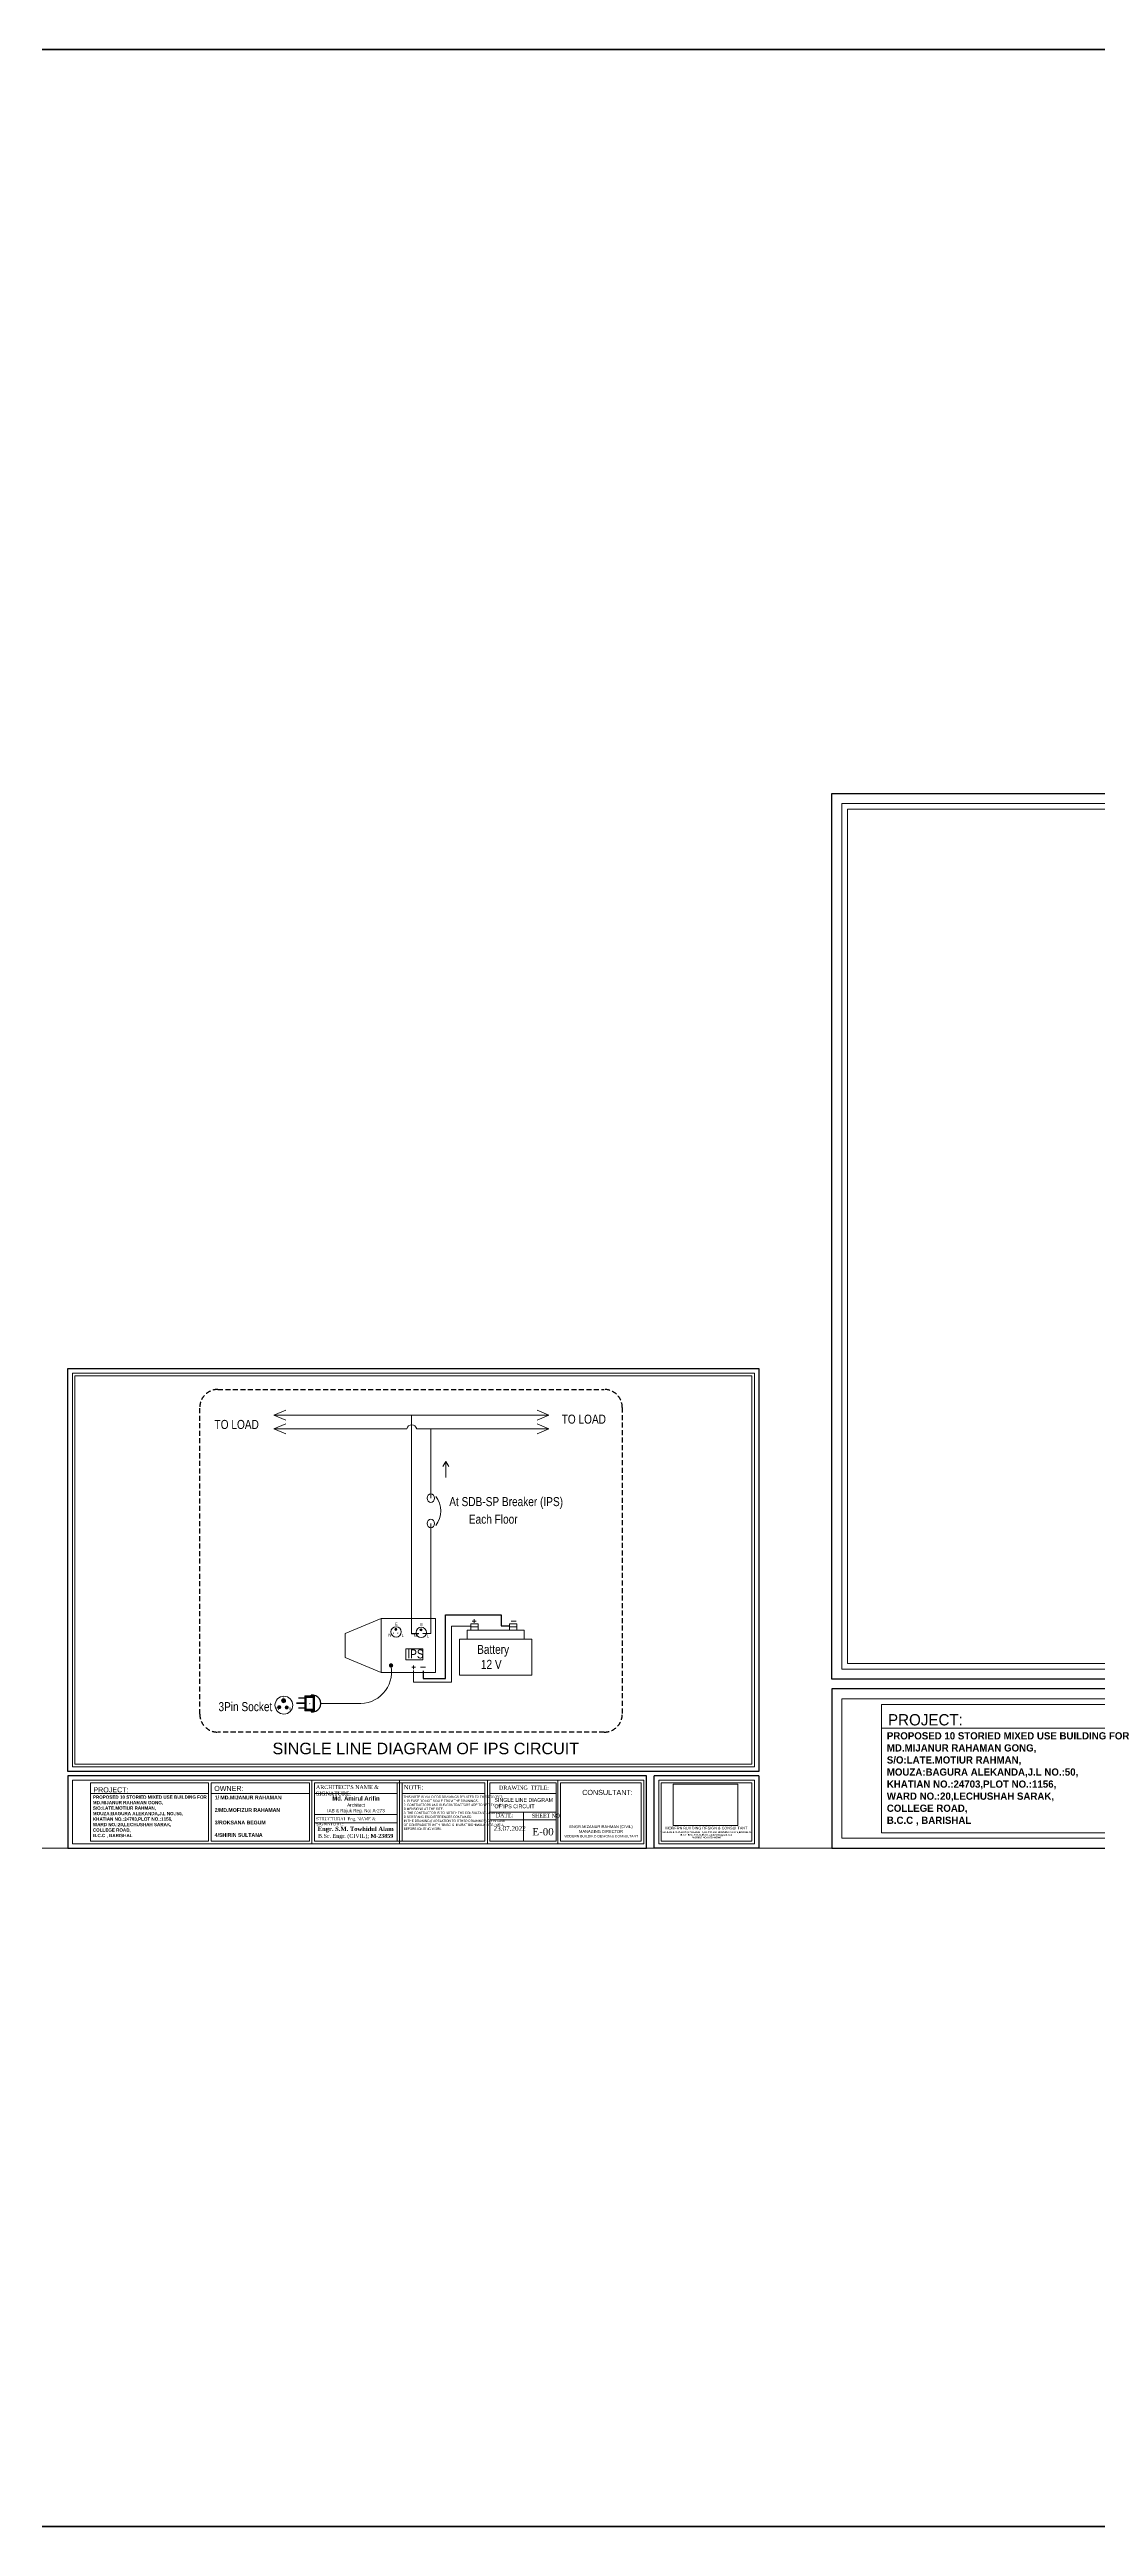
# Model space of a CAD drawing. Header units: inches. Extents: x 109699 to 44449955, y -10987 to 15824140.
# Drawn here: x 224872 to 226962, y -5921 to -982 of the extents above; entities that cross this region are included whole.
import ezdxf

# ---------------------------------------------------------------- set-up
doc = ezdxf.new("R2010")
doc.units = ezdxf.units.IN
doc.header["$LTSCALE"] = 5
doc.header["$MEASUREMENT"] = 0
doc.linetypes.add('CENTER', pattern=[2, 1.25, -0.25, 0.25, -0.25])
doc.linetypes.add('DASHED2', pattern=[0.375, 0.25, -0.125])
doc.layers.get('0').update_dxf_attribs({"color": 123})
doc.layers.get('Defpoints').update_dxf_attribs({"lineweight": 5})
for name, color, linetype, lineweight in [('@NORMAL', 7, 'Continuous', 5), ('E-MCCB', 5, 'Continuous', 13), ('IPS', 200, 'CENTER', 13), ('leter', 140, 'Continuous', 13), ('LIne  Elec', 1, 'CENTER', 13), ('Nutral', 250, 'CENTER', 13), ('Text', 7, 'Continuous', 0), ('WALL-1', 8, 'Continuous', 9)]:
    doc.layers.add(name, color=color, linetype=linetype, lineweight=lineweight)
doc.layers.add('illustr-FURNITURE', color=34, linetype='Continuous')
doc.styles.add('ARIAL', font='arial.ttf', dxfattribs={"width": 0.8, "height": 48})
doc.styles.add('box text', font='arial.ttf')
doc.styles.add('SH-T2', font='times.ttf')
doc.styles.get("Standard").update_dxf_attribs({"font": 'times.ttf'})
doc.styles.add('STYLE5', font='swissl.ttf')
picture_1 = doc.add_image_def('image1.png', size_in_pixel=(745, 477))

# ---------------------------------------------------------------- blocks, each defined once
blk = doc.blocks.new('zxczxczxcz')
at = {"layer": '@NORMAL'}
for points in [[(177327.5, -15450.1), (175295.2, -15450.1), (175295.2, -14276.8), (177327.5, -14276.8)], [(177319.9, -15442.5), (175302.8, -15442.5), (175302.8, -14284.5), (177319.9, -14284.5)]]:
    blk.add_lwpolyline(points, close=True, dxfattribs=at)
at = {"layer": 'Text'}
for p, q in [((175700.4, -15497.8), (175700.4, -15671.6)), ((175709, -15497.8), (176001.6, -15497.8)), ((175709, -15497.8), (175709, -15671.6)), ((176001.6, -15497.8), (176001.6, -15671.6)), ((176001.6, -15671.6), (176001.6, -15497.8)), ((176008.4, -15679.2), (176008.4, -15490.2)), ((176016.1, -15671.6), (176016.1, -15497.8)), ((176262.5, -15497.8), (176262.5, -15671.6)), ((176270.1, -15490.2), (176270.1, -15679.2)), ((176277.8, -15497.8), (176277.8, -15671.6)), ((176524.2, -15497.8), (176524.2, -15671.6)), ((176531.8, -15490.2), (176531.8, -15679.2)), ((176539.5, -15497.8), (176539.5, -15671.6)), ((176742, -15490.2), (176997.7, -15490.2)), ((176742, -15679.2), (176742, -15490.2)), ((176749.6, -15497.8), (176990.1, -15497.8)), ((176749.6, -15671.6), (176749.6, -15497.8)), ((176990.1, -15497.8), (176990.1, -15671.6)), ((176997.7, -15490.2), (176997.7, -15679.2)), ((177042.2, -15490.2), (177327.5, -15490.2)), ((177042.2, -15679.2), (177042.2, -15490.2)), ((177049.8, -15497.8), (177319.9, -15497.8)), ((177049.8, -15671.6), (177049.8, -15497.8)), ((177319.9, -15497.8), (177319.9, -15671.6)), ((177327.5, -15490.2), (177327.5, -15679.2)), ((177340.9, -15692.6), (177340.9, -15476.8)), ((177340.9, -15692.6), (177340.9, -15476.8)), ((175349, -15529.9), (175700.4, -15529.9)), ((175709, -15529.9), (176001.6, -15529.9)), ((176016.1, -15529.9), (176262.5, -15529.9)), ((176277.8, -15529.9), (176524.2, -15529.9)), ((176539.5, -15529.9), (176737.2, -15529.9)), ((176016.1, -15592.4), (176262.5, -15592.4)), ((176539.5, -15584.7), (176737.2, -15584.7)), ((176539.5, -15607.6), (176737.2, -15607.6)), ((176639.5, -15584.7), (176639.5, -15671.6)), ((176016.1, -15616.8), (176262.5, -15616.8)), ((176990.1, -15671.6), (176749.6, -15671.6)), ((177319.9, -15671.6), (177049.8, -15671.6)), ((176997.7, -15679.2), (176742, -15679.2)), ((177327.5, -15679.2), (177042.2, -15679.2))]:
    blk.add_line(p, q, dxfattribs=at)
at = {"layer": 'Text', "lineweight": 30}
for p, q in [((177028.8, -15692.6), (177028.8, -15476.8)), ((177340.9, -15476.8), (177028.8, -15476.8)), ((177340.9, -15476.8), (177340.9, -15692.6)), ((177340.9, -15692.6), (177028.8, -15692.6))]:
    blk.add_line(p, q, dxfattribs=at)
blk.add_lwpolyline([(177005.9, -15476.8), (175281.8, -15476.8), (175281.8, -15692.6), (177005.9, -15692.6)], close=True, dxfattribs=at)
at = {"layer": 'Text'}
blk.add_lwpolyline([(176997.7, -15490.2), (175295.2, -15490.2), (175295.2, -15679.2), (176997.7, -15679.2)], close=True, dxfattribs=at)
for points in [[(175700.4, -15497.8), (175349, -15497.8), (175349, -15671.6), (175700.4, -15671.6)], [(176001.6, -15497.8), (175709, -15497.8)], [(176524.2, -15497.8), (176016.1, -15497.8)], [(176539.5, -15671.6), (176737.2, -15671.6), (176737.2, -15497.8), (176539.5, -15497.8)], [(175709, -15671.6), (176001.6, -15671.6)], [(176016.1, -15671.6), (176524.2, -15671.6)]]:
    blk.add_lwpolyline(points, dxfattribs=at)
at = {"layer": 'WALL-1', "lineweight": 30}
blk.add_line((177340.9, -14263.5), (177340.9, -15463.5), dxfattribs=at)
blk.add_lwpolyline([(177340.9, -15463.5), (175281.8, -15463.5), (175281.8, -14263.5), (177340.9, -14263.5)], close=True, dxfattribs=at)
at = {"layer": 'leter', "insert": (177184.4, -15628.6), "char_height": 3.9766, "width": 400.68, "attachment_point": 2}
blk.add_mtext('{\\fFranklin Gothic Medium|b0|i0|c0|p34;\\H2.066x;\\C5;MODERN BUILDING DESIGN & CONSULTANT\\H1.2x; \\C256; \\P\\fTimes New Roman|b1|i0|c0|p18;\\H0.4899x;\\C7;TALUKDER MANSION,5/7,BLOCK -A,RUPATOLI HOUSING STATE,BARISHAL.\\PB.C.C REG. NO:35,MAIL:mbdc333@gmail.com\\PMOBILE NO:01731443090\\P\\fFranklin Gothic Medium|b0|i0|c0|p34;\\H0.8231x;\\C256;                             }', dxfattribs=at)
at = {"layer": 'Text'}
for s, insert, char_height, width, attachment_point in [('{\\fFranklin Gothic Medium|b0|i0|c0|p34;\\C1;OWNER:}', (175717.8, -15506.8), 15.338, 414.227, 1), ("{\\C1;ARCHITECT'S NAME & SIGNATURE:}", (176020.9, -15504.7, 29.8), 11.609, 235.441, 1), ('{\\C1;NOTE:}', (176282.6, -15504.7, 29.8), 12.899, 235.441, 1), ('{\\C1;DRAWING  TITLE:}', (176566.4, -15506.4, -14.9), 11.609, 235.441, 1), ('\\pt35.29515;{\\fCentury Gothic|b1|i0|c0|p34;PROPOSED 10 STORIED MIXED USE BUILDING FOR \\PMD.MIJANUR RAHAMAN GONG,\\PS/O:LATE.MOTIUR RAHMAN, \\PMOUZA:BAGURA ALEKANDA,J.L NO.:50,\\PKHATIAN NO.:24703,PLOT NO.:1156,\\PWARD NO.:20,LECHUSHAH SARAK,\\P\\pt67.08058;COLLEGE ROAD, \\PB.C.C , BARISHAL }', (175356.2, -15535.4), 9.808, 458.165, 1), ('{\\fFranklin Gothic Medium Cond|b0|i0|c0|p34;\\C1;PROJECT:}', (175357.8, -15510.9, 91), 15.338, 414.227, 1), ('{\\fArial Narrow|b1|i0|c0|p34;Md. Amirul Arifin\\P\\fArial Narrow|b0|i0|c0|p34;\\H0.7794x;Architect\\PIAB & Rajuk Reg. No: A-273\\fCentury Gothic|b0|i0|c0|p34;\\L\\P\\H1.283x;\\l \\P\\fFranklin Gothic Medium|b0|i0|c0|p34; \\fFranklin Gothic Book|b0|i0|c0|p34;\\H0.6173x;  \\fFranklin Gothic Medium|b0|i0|c0|p34;\\H1.62x; \\fFranklin Gothic Book|b0|i0|c0|p34;\\H0.6173x; \\fFranklin Gothic Medium|b0|i0|c0|p34;\\H1.62x;                                                                                       }', (176140.3, -15537.7), 12.7553, 248.971, 2), ('{\\fFranklin Gothic Medium|b0|i0|c0|p34;\\C1;CONSULTANT:}', (176814.3, -15518.7, 279.5), 15.479, 414.227, 1), ('{\\C1;STRUCTURAL Eng. NAME & SIGNATURE:}', (176021.3, -15600.8, 29.8), 9.029, 235.441, 1), ('\\pi-34.83833,l34.83833,t34.83833;{\\W0.9;\\C1;DATE:}', (176557, -15588.9, -14.9), 11.609, 235.441, 1), ('\\pi-34.83833,l34.83833,t34.83833;{\\W0.9;\\C1;SHEET NO}', (176664.3, -15589.8, -14.9), 11.609, 235.441, 1), ('{\\fTimes New Roman|b1|i0|c0|p18; Engr. S.M. Towhidul Alam\\P\\fTimes New Roman|b0|i0|c0|p18; \\H0.9205x;B.Sc. Engr. (CIVIL); \\fTimes New Roman|b1|i0|c0|p18;M-23859}', (176136.8, -15628.7, -14.9), 12.7553, 248.971, 2), ('\\pi-191.13542,l191.13542,t191.13542;23.07.2022', (176550.3, -15626.7, -14.9), 13.931, 375.033, 1), ('{\\fFranklin Gothic Medium|b0|i0|c0|p34;\\C0;ENGR.MIZANUR RAHMAN (CIVIL)\\PMANAGING DIRECTOR\\P\\H0.8571x;MODERN BUILDING DESIGN & CONSULTANT}', (176870.4, -15624.1, -11.9), 8.668, 331.382, 2)]:
    blk.add_mtext(s, dxfattribs=dict(at, insert=insert, char_height=char_height, width=width, attachment_point=attachment_point))
at = {"layer": 'Text', "linetype": 'Continuous', "insert": (175719.2, -15536.1), "char_height": 11.145, "width": 329.404, "attachment_point": 1, "style": 'SH-T2'}
blk.add_mtext('\\pt76.20062;{\\fCentury Gothic|b1|i0|c0|p34;1/ MD.MIJANUR RAHAMAN \\P\\P2/MD.MOFIZUR RAHAMAN\\P \\P3/ROKSANA BEGUM\\P\\P4/SHIRIN SULTANA}', dxfattribs=at)
at = {"layer": 'Text', "insert": (176282.3, -15536.2, -14.9), "char_height": 7.1387, "width": 248.98, "attachment_point": 1, "style": 'box text'}
blk.add_mtext("{\\fArial Narrow|b0|i0|c0|p34;\\W0.9;THIS NOTE IS VALID FOR DRAWINGS RELATED TO THIS PROJECT:\\P1. PLEASE DO NOT SCALE FROM THE DRAWINGS.\\P2. CONTRACTORS AND SUB-CONTRACTORS ARE TO VERIFY    ALL DIMENSIONS AT THE SITE.\\P3. THE CONTRACTOR IS TO NOTIFY THE CONSULTANT ABOUT ANY DISCREPANCIES/ DIFFERENCES CONTAINED\\PIN THE DRAWING (IN RELATION TO OTHER DRAWINGS) OR IN CASE OF CONTRADICTS WITH  'BNBC' & 'IMARAT BIDHIMALA, 2008'; WELL BEFORE IGNITING WORK.}", dxfattribs=at)
at = {"layer": '@NORMAL', "color": 0}
image = blk.add_image(picture_1, insert=(177085.8, -15624.9), size_in_units=(191.9, 122.8), rotation=0, dxfattribs=dict(at, brightness=35, contrast=59))
image.dxf.flags = 7

msp = doc.modelspace()

# ---------------------------------------------------------------- hatches: boundary and pattern name
at = {"layer": 'IPS', "linetype": 'ByBlock', "ltscale": 0.5}
for points in [[(225559.2, -4139.7, 1), (225556.9, -4139.7, 1)], [(225565.3, -4132.4, 1), (225560.7, -4132.4, 1)], [(225567.9, -4139.7, 1), (225565.6, -4139.7, 1)], [(225609.5, -4140.6, 1), (225607.2, -4140.6, 1)], [(225615.5, -4133.3, 1), (225611, -4133.3, 1)], [(225618.2, -4140.6, 1), (225615.9, -4140.6, 1)], [(225557.7, -4204.3, 1), (225549.1, -4204.3, 1)], [(225334.5, -4287.5, 1), (225326.6, -4287.5, 1)], [(225332.6, -4287.4, 1), (225328.6, -4287.4, 1)], [(225343, -4274.7, 1), (225335.2, -4274.7, 1)], [(225349.4, -4288.1, 1), (225341.5, -4288.1, 1)], [(225347.7, -4287.4, 1), (225343.7, -4287.4, 1)], [(225392.8, -4280.5, 1), (225390.5, -4280.5, 1)]]:
    msp.add_hatch(color=256, dxfattribs=at).paths.add_polyline_path(points)
h = msp.add_hatch(color=256, dxfattribs=at)
h.paths.add_polyline_path([(225381.4, -4265.2), (225381.4, -4294.6), (225401.1, -4294.6), (225401.1, -4265.2)])
h.paths.add_polyline_path([(225384.4, -4268.2), (225384.4, -4291.6), (225398.1, -4291.6), (225398.1, -4268.2)], flags=16)

# ---------------------------------------------------------------- linework, layer by layer
at = {"linetype": 'DASHED2', "lineweight": 25, "ltscale": 8}
msp.add_lwpolyline([(225208, -3653.9), (225978.6, -3653.9, -0.414214), (226014.6, -3689.9), (226014.6, -4301.3, -0.414214), (225978.6, -4337.3), (225208, -4337.3, -0.414214), (225172, -4301.3), (225172, -3689.9, -0.414214)], format="xyb", close=True, dxfattribs=at)
at = {"layer": 'Defpoints', "ltscale": 0.5}
msp.add_ray((184484.9, -4568.8), (1, 0), dxfattribs=at)
at = {"layer": 'E-MCCB', "extrusion": (0, 0, -1)}
for centre in [(225632.7, -3870.8), (225632.7, -3921.3), (225632.7, -3921.3)]:
    msp.add_ellipse(centre, major_axis=(0, 8.43), ratio=0.8736, dxfattribs=at)
msp.add_ellipse((225616.1, -3896.1), major_axis=(0, 41.9), ratio=0.8736, start_param=0.810857, end_param=2.330736, dxfattribs=at)
msp.add_ellipse((225616.1, -3896.1), major_axis=(0, 41.9), ratio=0.8736, start_param=0.810857, end_param=2.330736, dxfattribs=at)
at = {"layer": 'illustr-FURNITURE', "color": 114, "lineweight": 35, "ltscale": 0.5, "true_color": 0x139b48}
msp.add_lwpolyline([(183869.3, -981.8), (229993.2, -981.8), (229993.2, -5921.4), (183869.3, -5921.4)], close=True, dxfattribs=at)
at = {"layer": 'IPS', "linetype": 'ByBlock', "ltscale": 0.5}
for p, q in [((225632.7, -3732.3), (225632.7, -3732.3)), ((225462, -4140.5), (225534, -4110.5)), ((225462, -4188.5), (225462, -4140.5)), ((225534, -4110.5), (225642, -4110.5)), ((225534, -4218.5), (225534, -4110.5)), ((225534, -4110.5), (225534, -4110.5)), ((225642, -4110.5), (225642, -4218.5)), ((225705, -4133.8), (225819, -4133.8)), ((225705, -4151.8), (225705, -4133.8)), ((225712.8, -4133.7), (225712.8, -4121.1)), ((225712.8, -4121.1), (225727.2, -4121.1)), ((225712.8, -4127.4), (225727.2, -4127.4)), ((225715.5, -4115.7), (225722.9, -4115.7)), ((225719.2, -4115.7), (225719.2, -4112)), ((225719.2, -4115.7), (225719.2, -4119.5)), ((225727.2, -4121.1), (225727.2, -4133.7)), ((225789.9, -4133.7), (225789.9, -4121.2)), ((225789.9, -4121.2), (225804.3, -4121.2)), ((225789.9, -4127.4), (225804.3, -4127.5)), ((225793, -4116.2), (225803, -4116.2)), ((225804.3, -4121.2), (225804.3, -4133.8)), ((225819, -4133.8), (225819, -4151.8)), ((225462, -4188.5), (225534, -4218.5)), ((225690, -4151.8), (225834, -4151.8)), ((225690, -4223.8), (225690, -4151.8)), ((225834, -4151.8), (225834, -4223.8)), ((225642, -4218.5), (225534, -4218.5)), ((225594.7, -4207.8), (225602.2, -4207.8)), ((225598.4, -4207.8), (225598.4, -4204.1)), ((225598.4, -4207.8), (225598.4, -4211.6)), ((225612, -4207.7), (225622, -4207.7)), ((225834, -4223.8), (225690, -4223.8)), ((225381.4, -4265.2), (225381.4, -4294.6)), ((225381.4, -4265.2), (225401.1, -4265.2)), ((225381.4, -4294.6), (225401.1, -4294.6)), ((225384.4, -4268.2), (225384.4, -4291.6)), ((225384.4, -4268.2), (225398.1, -4268.2)), ((225384.4, -4291.6), (225398.1, -4291.6)), ((225398.1, -4291.6), (225398.1, -4268.2)), ((225401.1, -4294.6), (225401.1, -4265.2))]:
    msp.add_line(p, q, dxfattribs=at)
at = {"layer": 'IPS', "linetype": 'ByBlock', "lineweight": 40, "ltscale": 0.5}
msp.add_line((225381.4, -4279.3), (225364.9, -4279.3), dxfattribs=at)
at = {"layer": 'IPS', "linetype": 'ByBlock', "lineweight": 25, "ltscale": 0.5}
for p, q in [((225381.4, -4269.5), (225368.7, -4269.5)), ((225381.3, -4289.6), (225368.8, -4289.6))]:
    msp.add_line(p, q, dxfattribs=at)
at = {"layer": 'IPS', "linetype": 'ByBlock', "lineweight": 30, "ltscale": 0.5}
for p, q in [((225394, -4266), (225394, -4263.5)), ((225394.2, -4293.5), (225394.2, -4296.9))]:
    msp.add_line(p, q, dxfattribs=at)
at = {"layer": 'IPS', "linetype": 'ByBlock', "ltscale": 0.5}
msp.add_lwpolyline([(225582.6, -4170.9), (225617, -4170.9), (225617, -4193.4), (225582.6, -4193.4)], close=True, dxfattribs=at)
for centre, radius in [((225563.4, -4137.5), 10.3), ((225563, -4132.4), 2.28), ((225613.7, -4138.4), 10.3), ((225613.2, -4133.3), 2.28), ((225339.8, -4283.6), 17.8), ((225339.1, -4274.7), 3.95)]:
    msp.add_circle(centre, radius, dxfattribs=at)
at = {"layer": 'IPS', "linetype": 'ByBlock', "lineweight": 30, "ltscale": 0.5}
msp.add_arc((225396.6, -4280.2), 16.9, 261.8203, 98.9654, dxfattribs=at)
at = {"layer": 'LIne  Elec', "linetype": 'ByBlock', "ltscale": 0.5}
for p, q in [((225319.9, -3732.3), (225343.5, -3722.3)), ((225584.7, -3732.3), (225319.9, -3732.3)), ((225319.9, -3732.3), (225343.5, -3742.3)), ((225632.7, -3732.3), (225604.6, -3732.3)), ((225632.7, -3870.8), (225632.7, -3732.3)), ((225632.7, -3732.3), (225868, -3732.3)), ((225868, -3732.3), (225844.5, -3722.3)), ((225868, -3732.3), (225844.5, -3742.3)), ((225662.8, -3797.9), (225657, -3807.4)), ((225662.8, -3829.5), (225662.8, -3797.9)), ((225662.8, -3797.9), (225668.6, -3807.4)), ((225632.7, -4140.7), (225632.7, -3921.3)), ((225617, -4140.7), (225632.7, -4140.7)), ((225674.3, -4237.8), (225674.3, -4126.3)), ((225674.3, -4126.3), (225712.8, -4126.3)), ((225598.5, -4214.5), (225598.5, -4237.8)), ((225598.5, -4237.8), (225674.3, -4237.8)), ((225413.5, -4280.1), (225486.1, -4280.1))]:
    msp.add_line(p, q, dxfattribs=at)
for centre, radius, start, end in [((225594.6, -3735.1), 10.4, 15.8469, 164.1531), ((225491.2, -4217.1), 63.2, 265.3508, 9.5682)]:
    msp.add_arc(centre, radius, start, end, dxfattribs=at)
at = {"layer": 'Nutral', "linetype": 'ByBlock', "ltscale": 0.5}
for p, q in [((225319.9, -3705), (225343.5, -3695)), ((225868, -3705), (225844.5, -3695)), ((225594, -3705), (225319.9, -3705)), ((225319.9, -3705), (225343.5, -3715)), ((225594, -4141), (225594, -3705)), ((225594, -3705), (225868, -3705)), ((225868, -3705), (225844.5, -3715))]:
    msp.add_line(p, q, dxfattribs=at)
at = {"layer": 'Nutral', "linetype": 'ByBlock', "lineweight": 25, "ltscale": 0.5}
for p, q in [((225608.5, -4141), (225594, -4141)), ((225662.3, -4230.2), (225662.3, -4103.5)), ((225662.3, -4103.5), (225773.1, -4103.5)), ((225773.1, -4103.5), (225773.1, -4125.5)), ((225773.1, -4125.5), (225789.8, -4125.5)), ((225617.3, -4214.9), (225617.3, -4230.2)), ((225617.3, -4230.2), (225662.3, -4230.2))]:
    msp.add_line(p, q, dxfattribs=at)

# ---------------------------------------------------------------- block references
at = {"layer": 'WALL-1', "linetype": 'Continuous'}
for p, xscale, yscale, zscale in [((-31518.5, 18525), 1.47163661568, 1.47163661568, 1.47163661568), ((107609.2, 5932.8), 0.6692073873408001, 0.6692073873408001, 0.6692073873408001)]:
    msp.add_blockref('zxczxczxcz', p, dxfattribs=dict(at, xscale=xscale, yscale=yscale, zscale=zscale))

# ---------------------------------------------------------------- texts
at = {"layer": 'IPS', "linetype": 'ByBlock', "ltscale": 0.5, "char_height": 18, "width": 81.223, "attachment_point": 1, "style": 'ARIAL'}
for s, insert in [('IPS', (225585.9, -4172.3)), ('Battery', (225725.1, -4163.3)), ('12 V', (225732.6, -4193.2))]:
    msp.add_mtext(s, dxfattribs=dict(at, insert=insert))
at = {"layer": 'LIne  Elec', "linetype": 'ByBlock', "ltscale": 0.5, "char_height": 18, "attachment_point": 1, "style": 'ARIAL'}
for s, insert, width in [('TO LOAD', (225893.7, -3704.1), 338.627), ('TO LOAD', (225201.5, -3714.7), 338.627), ('At SDB-SP Breaker (IPS)', (225669.5, -3868.6), 338.627), ('       Each Floor', (225669.5, -3903.6), 206.904), ('3Pin Socket', (225209.3, -4277.5), 169.021)]:
    msp.add_mtext(s, dxfattribs=dict(at, insert=insert, width=width))
at = {"layer": 'Nutral', "linetype": 'ByBlock', "ltscale": 0.5, "char_height": 6, "width": 24.482, "attachment_point": 1, "style": 'ARIAL'}
for s, insert in [('N', (225548, -4140.9)), ('E', (225561.2, -4118.9)), ('L', (225574.5, -4141.7)), ('N', (225598.3, -4141.8)), ('E', (225611.5, -4119.8)), ('L', (225624.8, -4142.6)), ('N', (225324.4, -4287)), ('E', (225337.7, -4265)), ('L', (225350.9, -4287.8))]:
    msp.add_mtext(s, dxfattribs=dict(at, insert=insert))
at = {"layer": 'Text', "style": 'STYLE5'}
msp.add_text('SINGLE LINE DIAGRAM OF IPS CIRCUIT', height=23.04, dxfattribs=at).set_placement((225317, -4381.4))
at = {"layer": 'Text', "attachment_point": 1}
for s, insert, char_height, width in [('{\\fCentury Gothic|b0|i0|c0|p34;SINGLE LINE DIAGRAM \\POF IPS CIRCUIT}', (225759.7, -4468.8, -10.2), 7.61, 204.877), ('\\pi-138.51602,l138.51602,t138.51602;E-00', (225835.4, -4528.7, -7.7), 14.422, 43.22)]:
    msp.add_mtext(s, dxfattribs=dict(at, insert=insert, char_height=char_height, width=width))

doc.saveas('drawing.dxf')
